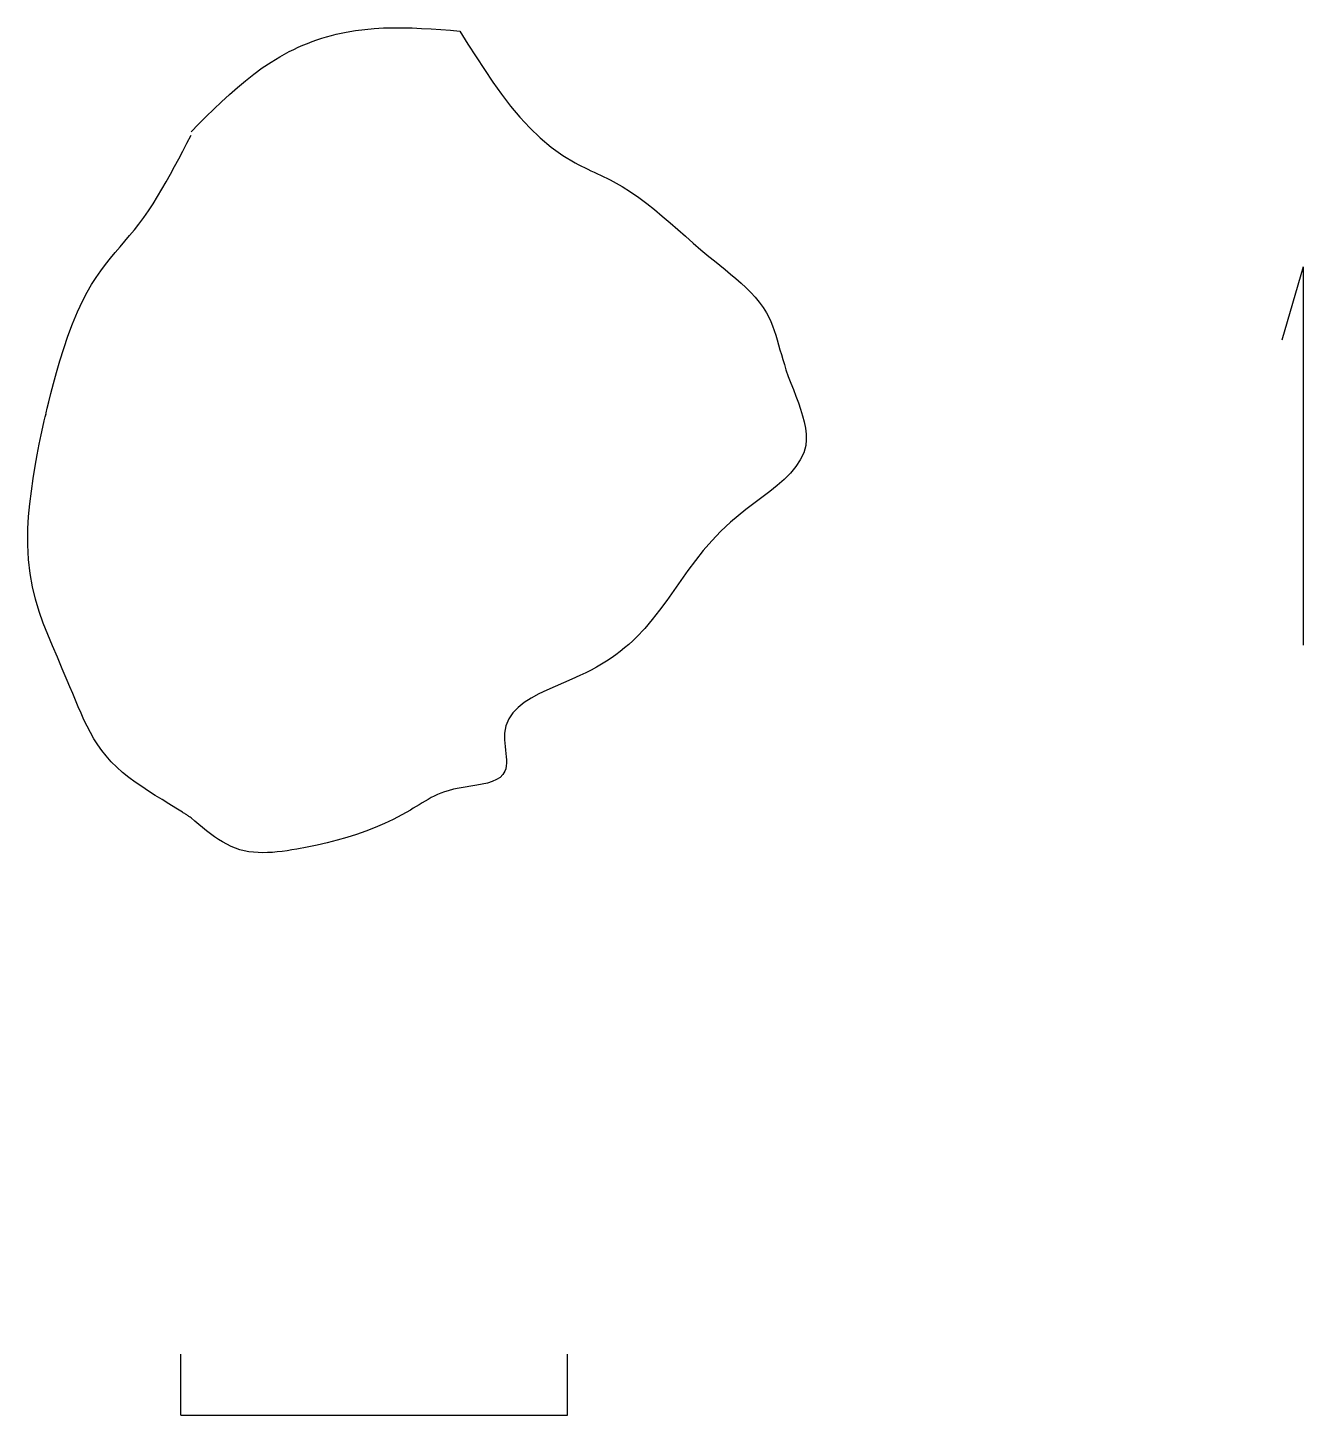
# Model space of a CAD drawing. Extents: x 26.98 to 30.28, y 38.57 to 42.17.
import ezdxf

# ---------------------------------------------------------------- set-up
doc = ezdxf.new("R2010")
doc.units = 0
doc.layers.add('LAYER1', color=7, linetype='CONTINUOUS')
doc.layers.add('LAYER10', color=7, linetype='CONTINUOUS')

msp = doc.modelspace()

# ---------------------------------------------------------------- linework, layer by layer
at = {"layer": 'LAYER1', "color": 7, "linetype": 'CONTINUOUS'}
for points in [[(30.2838, 41.5467), (30.2281, 41.3569)], [(30.2838, 41.5467), (30.2838, 40.5676), (30.2838, 40.5676)], [(27.3773, 38.5734), (27.3773, 38.7315)], [(28.3787, 38.5734), (28.3787, 38.7315)], [(27.3773, 38.5734), (28.3787, 38.5734)]]:
    msp.add_lwpolyline(points, dxfattribs=at)
at = {"layer": 'LAYER10', "color": 7, "linetype": 'CONTINUOUS'}
for points in [[(27.4039, 41.8969), (27.4236, 41.9165), (27.4433, 41.9361), (27.4632, 41.9555), (27.4832, 41.9746), (27.5035, 41.9933), (27.5241, 42.0114), (27.5451, 42.029), (27.5666, 42.0459), (27.5885, 42.062), (27.6111, 42.0771), (27.6343, 42.0913), (27.6582, 42.1043), (27.6698, 42.1101), (27.6815, 42.1156), (27.6934, 42.1208), (27.7054, 42.1258), (27.7176, 42.1304), (27.7299, 42.1348), (27.7423, 42.1389), (27.7547, 42.1427), (27.7673, 42.1462), (27.7799, 42.1494), (27.7925, 42.1523), (27.8053, 42.1549), (27.8294, 42.159), (27.8537, 42.1621), (27.8781, 42.1643), (27.9026, 42.1656), (27.9271, 42.1662), (27.9518, 42.1662), (27.9764, 42.1656), (28.0011, 42.1646), (28.0259, 42.1632), (28.0507, 42.1615), (28.0754, 42.1597), (28.1002, 42.1577)], [(28.1002, 42.1577), (28.1211, 42.1241), (28.1422, 42.0906), (28.1636, 42.0577), (28.1854, 42.0253), (28.208, 41.9938), (28.2314, 41.9635), (28.2557, 41.9344), (28.2813, 41.9069), (28.3082, 41.8811), (28.3366, 41.8572), (28.3666, 41.8356), (28.3985, 41.8164), (28.4065, 41.8121), (28.4146, 41.8079), (28.4229, 41.8039), (28.4311, 41.7999), (28.4394, 41.796), (28.4478, 41.7921), (28.4561, 41.7882), (28.4645, 41.7843), (28.4728, 41.7804), (28.481, 41.7764), (28.4892, 41.7723), (28.4973, 41.7681), (28.52, 41.7553), (28.5419, 41.7415), (28.5631, 41.7268), (28.5839, 41.7113), (28.6043, 41.6952), (28.6243, 41.6785), (28.6442, 41.6614), (28.6641, 41.644), (28.6839, 41.6264), (28.704, 41.6088), (28.7243, 41.5912), (28.745, 41.5738), (28.759, 41.5624), (28.773, 41.5511), (28.7871, 41.5398), (28.801, 41.5284), (28.8147, 41.5169), (28.828, 41.5052), (28.8409, 41.4933), (28.8531, 41.481), (28.8647, 41.4684), (28.8754, 41.4554), (28.8852, 41.4418), (28.8939, 41.4277), (28.8997, 41.4168), (28.9049, 41.4055), (28.9096, 41.394), (28.9139, 41.3821), (28.9179, 41.37), (28.9217, 41.3577), (28.9253, 41.3452), (28.9289, 41.3326), (28.9326, 41.3198), (28.9363, 41.3068), (28.9402, 41.2938), (28.9445, 41.2806), (28.9505, 41.2635), (28.9569, 41.2463), (28.9636, 41.2291), (28.9702, 41.212), (28.9765, 41.195), (28.9824, 41.1783), (28.9876, 41.1617), (28.9919, 41.1455), (28.9951, 41.1296), (28.9969, 41.1141), (28.9971, 41.099), (28.9956, 41.0845), (28.9903, 41.0654), (28.9816, 41.0472), (28.97, 41.0298), (28.9559, 41.0131), (28.9396, 40.9968), (28.9216, 40.9809), (28.9023, 40.9653), (28.8821, 40.9498), (28.8614, 40.9342), (28.8407, 40.9185), (28.8203, 40.9024), (28.8007, 40.8859), (28.7755, 40.8623), (28.7521, 40.8377), (28.7304, 40.8125), (28.71, 40.7868), (28.6907, 40.7608), (28.672, 40.7347), (28.6537, 40.7088), (28.6356, 40.6832), (28.6172, 40.6582), (28.5983, 40.634), (28.5786, 40.6107), (28.5577, 40.5886), (28.5476, 40.5788), (28.5372, 40.5694), (28.5264, 40.5602), (28.5153, 40.5513), (28.5038, 40.5426), (28.4918, 40.5342), (28.4795, 40.5261), (28.4668, 40.5182), (28.4536, 40.5105), (28.4399, 40.5031), (28.4258, 40.4959), (28.4111, 40.4889), (28.3901, 40.4794), (28.3684, 40.4702), (28.3466, 40.4608), (28.3251, 40.4513), (28.3044, 40.4412), (28.2848, 40.4305), (28.2668, 40.4189), (28.2508, 40.4061), (28.2373, 40.392), (28.2267, 40.3763), (28.2194, 40.3589), (28.2158, 40.3395), (28.2155, 40.3311), (28.2158, 40.3225), (28.2164, 40.3137), (28.2173, 40.3048), (28.2183, 40.296), (28.2192, 40.2872), (28.2201, 40.2785), (28.2206, 40.2702), (28.2206, 40.2622), (28.2201, 40.2546), (28.2189, 40.2476), (28.2168, 40.2412), (28.2116, 40.2324), (28.2041, 40.2251), (28.1947, 40.2192), (28.1837, 40.2144), (28.1713, 40.2105), (28.1579, 40.2073), (28.1436, 40.2046), (28.1288, 40.2021), (28.1137, 40.1997), (28.0986, 40.1971), (28.0839, 40.1942), (28.0698, 40.1906), (28.0603, 40.1876), (28.0511, 40.1843), (28.0423, 40.1806), (28.0339, 40.1767), (28.0257, 40.1726), (28.0177, 40.1682), (28.0099, 40.1637), (28.0022, 40.1591), (27.9946, 40.1544), (27.987, 40.1497), (27.9795, 40.1451), (27.9719, 40.1405), (27.9501, 40.128), (27.9276, 40.1164), (27.9046, 40.1055), (27.8811, 40.0955), (27.857, 40.0862), (27.8325, 40.0776), (27.8076, 40.0696), (27.7823, 40.0624), (27.7566, 40.0558), (27.7306, 40.0497), (27.7044, 40.0443), (27.6778, 40.0394), (27.6652, 40.0372), (27.6525, 40.0352), (27.6399, 40.0335), (27.6272, 40.0321), (27.6146, 40.031), (27.6022, 40.0303), (27.5898, 40.03), (27.5775, 40.0303), (27.5654, 40.0312), (27.5535, 40.0327), (27.5418, 40.035), (27.5303, 40.0379), (27.5188, 40.0418), (27.5076, 40.0465), (27.4966, 40.0518), (27.4858, 40.0579), (27.4751, 40.0644), (27.4647, 40.0715), (27.4543, 40.079), (27.4441, 40.0869), (27.434, 40.095), (27.4239, 40.1034), (27.4139, 40.1119), (27.4039, 40.1205)], [(27.4039, 40.1205), (27.4021, 40.1217), (27.4003, 40.1229), (27.3985, 40.1241), (27.3966, 40.1253), (27.3948, 40.1265), (27.393, 40.1277), (27.3911, 40.1289), (27.3893, 40.1301), (27.3875, 40.1313), (27.3856, 40.1325), (27.3838, 40.1336), (27.3819, 40.1348), (27.3645, 40.1458), (27.3468, 40.1567), (27.3291, 40.1676), (27.3113, 40.1786), (27.2937, 40.1897), (27.2764, 40.2011), (27.2594, 40.2128), (27.2428, 40.2251), (27.2269, 40.2378), (27.2117, 40.2513), (27.1973, 40.2655), (27.1839, 40.2805), (27.1727, 40.2947), (27.1623, 40.3096), (27.1526, 40.3251), (27.1435, 40.3411), (27.1349, 40.3574), (27.1268, 40.3741), (27.1191, 40.3911), (27.1117, 40.4081), (27.1045, 40.4253), (27.0975, 40.4424), (27.0905, 40.4594), (27.0836, 40.4762), (27.0707, 40.5066), (27.0578, 40.5363), (27.0451, 40.5656), (27.0329, 40.595), (27.0214, 40.6247), (27.0109, 40.655), (27.0015, 40.6863), (26.9937, 40.7189), (26.9875, 40.7531), (26.9833, 40.7893), (26.9812, 40.8276), (26.9815, 40.8686), (26.9834, 40.9005), (26.9865, 40.9334), (26.9905, 40.9664), (26.9953, 40.9991), (27.0004, 41.0306), (27.0058, 41.0604), (27.0111, 41.0877), (27.0161, 41.1119), (27.0205, 41.1323), (27.0241, 41.1482), (27.0267, 41.1591), (27.0279, 41.1641), (27.028, 41.1643), (27.028, 41.1644), (27.028, 41.1644), (27.028, 41.1643), (27.028, 41.1642), (27.028, 41.1641), (27.0279, 41.1639), (27.0279, 41.1638), (27.0279, 41.1638), (27.0279, 41.1638), (27.0279, 41.1639), (27.0279, 41.1641), (27.0291, 41.1694), (27.0317, 41.181), (27.0357, 41.1979), (27.0411, 41.2195), (27.0477, 41.2448), (27.0555, 41.2731), (27.0644, 41.3035), (27.0744, 41.3353), (27.0853, 41.3677), (27.0972, 41.3998), (27.1099, 41.4308), (27.1235, 41.46), (27.1347, 41.4813), (27.1462, 41.5011), (27.1581, 41.5196), (27.1703, 41.537), (27.1826, 41.5535), (27.1951, 41.5692), (27.2076, 41.5843), (27.2202, 41.5991), (27.2327, 41.6137), (27.245, 41.6282), (27.2572, 41.6429), (27.2691, 41.658), (27.2816, 41.6749), (27.2938, 41.6924), (27.3057, 41.7104), (27.3173, 41.7289), (27.3287, 41.7479), (27.3399, 41.7671), (27.3508, 41.7867), (27.3616, 41.8066), (27.3723, 41.8267), (27.3829, 41.8469), (27.3934, 41.8673), (27.4039, 41.8877)]]:
    msp.add_lwpolyline(points, dxfattribs=at)

doc.saveas('drawing.dxf')
